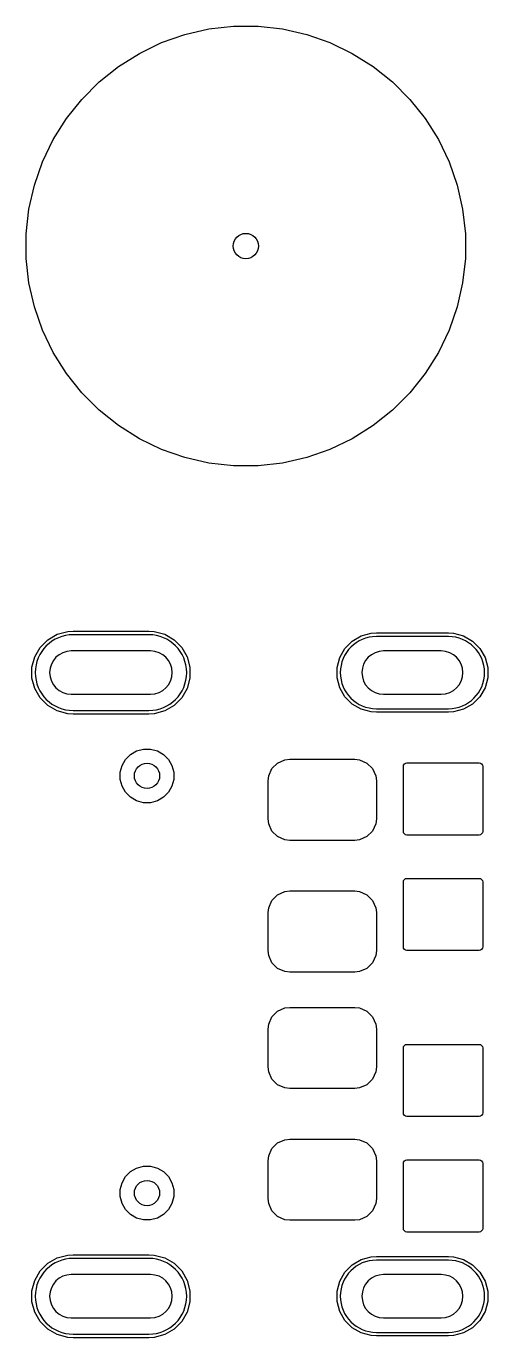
# Model space of a CAD drawing. Header units: inches. Extents: x 0.27 to 5.32, y 0.17 to 3.21.
# Drawn here: x 5.07 to 5.322, y 2.495 to 3.21 of the extents above; entities that cross this region are included whole.
import ezdxf

# ---------------------------------------------------------------- set-up
doc = ezdxf.new("R2010")
doc.units = ezdxf.units.IN
doc.header["$MEASUREMENT"] = 0
doc.layers.add('BLACK', color=250, linetype='CONTINUOUS')

msp = doc.modelspace()

# ---------------------------------------------------------------- linework, layer by layer
at = {"layer": 'BLACK', "linetype": 'CONTINUOUS'}
for p, q in [((5.14405, 3.20094), (5.15676, 3.20539)), ((5.15676, 3.20539), (5.16989, 3.20838)), ((5.16989, 3.20838), (5.18327, 3.20989)), ((5.18327, 3.20989), (5.19673, 3.20989)), ((5.19673, 3.20989), (5.21011, 3.20838)), ((5.21011, 3.20838), (5.22324, 3.20539)), ((5.22324, 3.20539), (5.23595, 3.20094)), ((5.13192, 3.1951), (5.14405, 3.20094)), ((5.23595, 3.20094), (5.24808, 3.1951)), ((5.12051, 3.18793), (5.13192, 3.1951)), ((5.24808, 3.1951), (5.25949, 3.18793)), ((5.10999, 3.17954), (5.12051, 3.18793)), ((5.25949, 3.18793), (5.27001, 3.17954)), ((5.10046, 3.17001), (5.10999, 3.17954)), ((5.27001, 3.17954), (5.27954, 3.17001)), ((5.09207, 3.15949), (5.10046, 3.17001)), ((5.27954, 3.17001), (5.28793, 3.15949)), ((5.0849, 3.14808), (5.09207, 3.15949)), ((5.28793, 3.15949), (5.2951, 3.14808)), ((5.07906, 3.13595), (5.0849, 3.14808)), ((5.2951, 3.14808), (5.30094, 3.13595)), ((5.07461, 3.12324), (5.07906, 3.13595)), ((5.30094, 3.13595), (5.30539, 3.12324)), ((5.07162, 3.11011), (5.07461, 3.12324)), ((5.30539, 3.12324), (5.30838, 3.11011)), ((5.07011, 3.09673), (5.07162, 3.11011)), ((5.30838, 3.11011), (5.30989, 3.09673)), ((5.07011, 3.08327), (5.07011, 3.09673)), ((5.30989, 3.09673), (5.30989, 3.08327)), ((5.07162, 3.06989), (5.07011, 3.08327)), ((5.30989, 3.08327), (5.30838, 3.06989)), ((5.07461, 3.05676), (5.07162, 3.06989)), ((5.30838, 3.06989), (5.30539, 3.05676)), ((5.07906, 3.04405), (5.07461, 3.05676)), ((5.30539, 3.05676), (5.30094, 3.04405)), ((5.0849, 3.03192), (5.07906, 3.04405)), ((5.30094, 3.04405), (5.2951, 3.03192)), ((5.09207, 3.02051), (5.0849, 3.03192)), ((5.2951, 3.03192), (5.28793, 3.02051)), ((5.10046, 3.00999), (5.09207, 3.02051)), ((5.28793, 3.02051), (5.27954, 3.00999)), ((5.10999, 3.00046), (5.10046, 3.00999)), ((5.27954, 3.00999), (5.27001, 3.00046)), ((5.12051, 2.99207), (5.10999, 3.00046)), ((5.27001, 3.00046), (5.25949, 2.99207)), ((5.13192, 2.9849), (5.12051, 2.99207)), ((5.25949, 2.99207), (5.24808, 2.9849)), ((5.14405, 2.97906), (5.13192, 2.9849)), ((5.24808, 2.9849), (5.23595, 2.97906)), ((5.15676, 2.97461), (5.14405, 2.97906)), ((5.23595, 2.97906), (5.22324, 2.97461)), ((5.16989, 2.97162), (5.15676, 2.97461)), ((5.18327, 2.97011), (5.16989, 2.97162)), ((5.19673, 2.97011), (5.18327, 2.97011)), ((5.21011, 2.97162), (5.19673, 2.97011)), ((5.22324, 2.97461), (5.21011, 2.97162)), ((5.08193, 2.87528), (5.08705, 2.87824)), ((5.08705, 2.87824), (5.09275, 2.87977)), ((5.09275, 2.87977), (5.09571, 2.87996)), ((5.09571, 2.87996), (5.13705, 2.87996)), ((5.13705, 2.87799), (5.09571, 2.87799)), ((5.13705, 2.87996), (5.14, 2.87977)), ((5.14, 2.87977), (5.14571, 2.87824)), ((5.14571, 2.87824), (5.15083, 2.87528)), ((5.24808, 2.8745), (5.25297, 2.87733)), ((5.25297, 2.87733), (5.25843, 2.87879)), ((5.25843, 2.87879), (5.26126, 2.87898)), ((5.26126, 2.87898), (5.30063, 2.87898)), ((5.30063, 2.87701), (5.26126, 2.87701)), ((5.30063, 2.87898), (5.30346, 2.87879)), ((5.30346, 2.87879), (5.30892, 2.87733)), ((5.30892, 2.87733), (5.31381, 2.8745)), ((5.07479, 2.86599), (5.07775, 2.8711)), ((5.07775, 2.8711), (5.08193, 2.87528)), ((5.15083, 2.87528), (5.15501, 2.8711)), ((5.15501, 2.8711), (5.15796, 2.86599)), ((5.24125, 2.86561), (5.24408, 2.8705)), ((5.24408, 2.8705), (5.24808, 2.8745)), ((5.31381, 2.8745), (5.31781, 2.8705)), ((5.31781, 2.8705), (5.32064, 2.86561)), ((5.07326, 2.86028), (5.07479, 2.86599)), ((5.15796, 2.86599), (5.15949, 2.86028)), ((5.23979, 2.86015), (5.24125, 2.86561)), ((5.32064, 2.86561), (5.3221, 2.86015)), ((5.07326, 2.85437), (5.07326, 2.86028)), ((5.07479, 2.84866), (5.07326, 2.85437)), ((5.15949, 2.85437), (5.15796, 2.84866)), ((5.15949, 2.86028), (5.15949, 2.85437)), ((5.23979, 2.8545), (5.23979, 2.86015)), ((5.24125, 2.84904), (5.23979, 2.8545)), ((5.3221, 2.8545), (5.32064, 2.84904)), ((5.3221, 2.86015), (5.3221, 2.8545)), ((5.07775, 2.84354), (5.07479, 2.84866)), ((5.15796, 2.84866), (5.15501, 2.84354)), ((5.24408, 2.84414), (5.24125, 2.84904)), ((5.32064, 2.84904), (5.31781, 2.84414)), ((5.08193, 2.83936), (5.07775, 2.84354)), ((5.15501, 2.84354), (5.15083, 2.83936)), ((5.24808, 2.84014), (5.24408, 2.84414)), ((5.25297, 2.83732), (5.24808, 2.84014)), ((5.31381, 2.84014), (5.30892, 2.83732)), ((5.31781, 2.84414), (5.31381, 2.84014)), ((5.08705, 2.83641), (5.08193, 2.83936)), ((5.09275, 2.83488), (5.08705, 2.83641)), ((5.09571, 2.83469), (5.09275, 2.83488)), ((5.09571, 2.83665), (5.13705, 2.83665)), ((5.13705, 2.83469), (5.09571, 2.83469)), ((5.14, 2.83488), (5.13705, 2.83469)), ((5.14571, 2.83641), (5.14, 2.83488)), ((5.15083, 2.83936), (5.14571, 2.83641)), ((5.25843, 2.83585), (5.25297, 2.83732)), ((5.26126, 2.83567), (5.25843, 2.83585)), ((5.26126, 2.83764), (5.30063, 2.83764)), ((5.30063, 2.83567), (5.26126, 2.83567)), ((5.30346, 2.83585), (5.30063, 2.83567)), ((5.30892, 2.83732), (5.30346, 2.83585)), ((5.12435, 2.81001), (5.12708, 2.81274)), ((5.12708, 2.81274), (5.13041, 2.81466)), ((5.13041, 2.81466), (5.13414, 2.81566)), ((5.13414, 2.81566), (5.13799, 2.81566)), ((5.13799, 2.81566), (5.14171, 2.81466)), ((5.14171, 2.81466), (5.14505, 2.81274)), ((5.14505, 2.81274), (5.14778, 2.81001)), ((5.12143, 2.80295), (5.12242, 2.80667)), ((5.12242, 2.80667), (5.12435, 2.81001)), ((5.14778, 2.81001), (5.1497, 2.80667)), ((5.1497, 2.80667), (5.1507, 2.80295)), ((5.20252, 2.80097), (5.20427, 2.80494)), ((5.20427, 2.80494), (5.20734, 2.80801)), ((5.20734, 2.80801), (5.21131, 2.80977)), ((5.21131, 2.80977), (5.21402, 2.81008)), ((5.21402, 2.81008), (5.24945, 2.81008)), ((5.24945, 2.81008), (5.25215, 2.80977)), ((5.25215, 2.80977), (5.25612, 2.80801)), ((5.25612, 2.80801), (5.25919, 2.80494)), ((5.25919, 2.80494), (5.26095, 2.80097)), ((5.27602, 2.80614), (5.27617, 2.8069)), ((5.27602, 2.77071), (5.27602, 2.80614)), ((5.27617, 2.8069), (5.2766, 2.80753)), ((5.2766, 2.80753), (5.27724, 2.80796)), ((5.27724, 2.80796), (5.27799, 2.80811)), ((5.27799, 2.80811), (5.31736, 2.80811)), ((5.31736, 2.80811), (5.31812, 2.80796)), ((5.31812, 2.80796), (5.31875, 2.80753)), ((5.31875, 2.80753), (5.31918, 2.8069)), ((5.31918, 2.8069), (5.31933, 2.80614)), ((5.31933, 2.80614), (5.31933, 2.77071)), ((5.12143, 2.7991), (5.12143, 2.80295)), ((5.12242, 2.79537), (5.12143, 2.7991)), ((5.1507, 2.7991), (5.1497, 2.79537)), ((5.1507, 2.80295), (5.1507, 2.7991)), ((5.2022, 2.79827), (5.20252, 2.80097)), ((5.2022, 2.7776), (5.2022, 2.79827)), ((5.26095, 2.80097), (5.26126, 2.79827)), ((5.26126, 2.79827), (5.26126, 2.7776)), ((5.12435, 2.79204), (5.12242, 2.79537)), ((5.12708, 2.78931), (5.12435, 2.79204)), ((5.14778, 2.79204), (5.14505, 2.78931)), ((5.1497, 2.79537), (5.14778, 2.79204)), ((5.13041, 2.78738), (5.12708, 2.78931)), ((5.13414, 2.78639), (5.13041, 2.78738)), ((5.13799, 2.78639), (5.13414, 2.78639)), ((5.14171, 2.78738), (5.13799, 2.78639)), ((5.14505, 2.78931), (5.14171, 2.78738)), ((5.20252, 2.77489), (5.2022, 2.7776)), ((5.26126, 2.7776), (5.26095, 2.77489)), ((5.20427, 2.77092), (5.20252, 2.77489)), ((5.20734, 2.76785), (5.20427, 2.77092)), ((5.25919, 2.77092), (5.25612, 2.76785)), ((5.26095, 2.77489), (5.25919, 2.77092)), ((5.27617, 2.76996), (5.27602, 2.77071)), ((5.2766, 2.76932), (5.27617, 2.76996)), ((5.27724, 2.76889), (5.2766, 2.76932)), ((5.27799, 2.76874), (5.27724, 2.76889)), ((5.31736, 2.76874), (5.27799, 2.76874)), ((5.31812, 2.76889), (5.31736, 2.76874)), ((5.31875, 2.76932), (5.31812, 2.76889)), ((5.31918, 2.76996), (5.31875, 2.76932)), ((5.31933, 2.77071), (5.31918, 2.76996)), ((5.21131, 2.7661), (5.20734, 2.76785)), ((5.21402, 2.76579), (5.21131, 2.7661)), ((5.24945, 2.76579), (5.21402, 2.76579)), ((5.25215, 2.7661), (5.24945, 2.76579)), ((5.25612, 2.76785), (5.25215, 2.7661)), ((5.27602, 2.74315), (5.27617, 2.7439)), ((5.27602, 2.70772), (5.27602, 2.74315)), ((5.27617, 2.7439), (5.2766, 2.74454)), ((5.2766, 2.74454), (5.27724, 2.74497)), ((5.27724, 2.74497), (5.27799, 2.74512)), ((5.27799, 2.74512), (5.31736, 2.74512)), ((5.31736, 2.74512), (5.31812, 2.74497)), ((5.31812, 2.74497), (5.31875, 2.74454)), ((5.31875, 2.74454), (5.31918, 2.7439)), ((5.31918, 2.7439), (5.31933, 2.74315)), ((5.31933, 2.74315), (5.31933, 2.70772)), ((5.20252, 2.72912), (5.20427, 2.73309)), ((5.20427, 2.73309), (5.20734, 2.73616)), ((5.20734, 2.73616), (5.21131, 2.73791)), ((5.21131, 2.73791), (5.21402, 2.73823)), ((5.21402, 2.73823), (5.24945, 2.73823)), ((5.24945, 2.73823), (5.25215, 2.73791)), ((5.25215, 2.73791), (5.25612, 2.73616)), ((5.25612, 2.73616), (5.25919, 2.73309)), ((5.25919, 2.73309), (5.26095, 2.72912)), ((5.2022, 2.72642), (5.20252, 2.72912)), ((5.2022, 2.70575), (5.2022, 2.72642)), ((5.26095, 2.72912), (5.26126, 2.72642)), ((5.26126, 2.72642), (5.26126, 2.70575)), ((5.20252, 2.70304), (5.2022, 2.70575)), ((5.26126, 2.70575), (5.26095, 2.70304)), ((5.27617, 2.70696), (5.27602, 2.70772)), ((5.2766, 2.70632), (5.27617, 2.70696)), ((5.27724, 2.7059), (5.2766, 2.70632)), ((5.27799, 2.70575), (5.27724, 2.7059)), ((5.31736, 2.70575), (5.27799, 2.70575)), ((5.31812, 2.7059), (5.31736, 2.70575)), ((5.31875, 2.70632), (5.31812, 2.7059)), ((5.31918, 2.70696), (5.31875, 2.70632)), ((5.31933, 2.70772), (5.31918, 2.70696)), ((5.20427, 2.69907), (5.20252, 2.70304)), ((5.20734, 2.696), (5.20427, 2.69907)), ((5.25919, 2.69907), (5.25612, 2.696)), ((5.26095, 2.70304), (5.25919, 2.69907)), ((5.21131, 2.69425), (5.20734, 2.696)), ((5.21402, 2.69394), (5.21131, 2.69425)), ((5.24945, 2.69394), (5.21402, 2.69394)), ((5.25215, 2.69425), (5.24945, 2.69394)), ((5.25612, 2.696), (5.25215, 2.69425)), ((5.20252, 2.66564), (5.20427, 2.66961)), ((5.20427, 2.66961), (5.20734, 2.67268)), ((5.20734, 2.67268), (5.21131, 2.67443)), ((5.21131, 2.67443), (5.21402, 2.67474)), ((5.21402, 2.67474), (5.24945, 2.67474)), ((5.24945, 2.67474), (5.25215, 2.67443)), ((5.25215, 2.67443), (5.25612, 2.67268)), ((5.25612, 2.67268), (5.25919, 2.66961)), ((5.25919, 2.66961), (5.26095, 2.66564)), ((5.2022, 2.66293), (5.20252, 2.66564)), ((5.2022, 2.64226), (5.2022, 2.66293)), ((5.26095, 2.66564), (5.26126, 2.66293)), ((5.26126, 2.66293), (5.26126, 2.64226)), ((5.2766, 2.65399), (5.27724, 2.65442)), ((5.27724, 2.65442), (5.27799, 2.65457)), ((5.27799, 2.65457), (5.31736, 2.65457)), ((5.31736, 2.65457), (5.31812, 2.65442)), ((5.31812, 2.65442), (5.31875, 2.65399)), ((5.27602, 2.6526), (5.27617, 2.65335)), ((5.27602, 2.61717), (5.27602, 2.6526)), ((5.27617, 2.65335), (5.2766, 2.65399)), ((5.31875, 2.65399), (5.31918, 2.65335)), ((5.31918, 2.65335), (5.31933, 2.6526)), ((5.31933, 2.6526), (5.31933, 2.61717)), ((5.20252, 2.63956), (5.2022, 2.64226)), ((5.26126, 2.64226), (5.26095, 2.63956)), ((5.20427, 2.63559), (5.20252, 2.63956)), ((5.20734, 2.63252), (5.20427, 2.63559)), ((5.25919, 2.63559), (5.25612, 2.63252)), ((5.26095, 2.63956), (5.25919, 2.63559)), ((5.21131, 2.63077), (5.20734, 2.63252)), ((5.21402, 2.63045), (5.21131, 2.63077)), ((5.24945, 2.63045), (5.21402, 2.63045)), ((5.25215, 2.63077), (5.24945, 2.63045)), ((5.25612, 2.63252), (5.25215, 2.63077)), ((5.27617, 2.61641), (5.27602, 2.61717)), ((5.2766, 2.61577), (5.27617, 2.61641)), ((5.27724, 2.61535), (5.2766, 2.61577)), ((5.27799, 2.6152), (5.27724, 2.61535)), ((5.31736, 2.6152), (5.27799, 2.6152)), ((5.31812, 2.61535), (5.31736, 2.6152)), ((5.31875, 2.61577), (5.31812, 2.61535)), ((5.31918, 2.61641), (5.31875, 2.61577)), ((5.31933, 2.61717), (5.31918, 2.61641)), ((5.20252, 2.59379), (5.20427, 2.59776)), ((5.20427, 2.59776), (5.20734, 2.60083)), ((5.20734, 2.60083), (5.21131, 2.60258)), ((5.21131, 2.60258), (5.21402, 2.60289)), ((5.21402, 2.60289), (5.24945, 2.60289)), ((5.24945, 2.60289), (5.25215, 2.60258)), ((5.25215, 2.60258), (5.25612, 2.60083)), ((5.25612, 2.60083), (5.25919, 2.59776)), ((5.25919, 2.59776), (5.26095, 2.59379)), ((5.2022, 2.59108), (5.20252, 2.59379)), ((5.2022, 2.57041), (5.2022, 2.59108)), ((5.26095, 2.59379), (5.26126, 2.59108)), ((5.26126, 2.59108), (5.26126, 2.57041)), ((5.27602, 2.58961), (5.27617, 2.59036)), ((5.27617, 2.59036), (5.2766, 2.591)), ((5.2766, 2.591), (5.27724, 2.59142)), ((5.27724, 2.59142), (5.27799, 2.59157)), ((5.27799, 2.59157), (5.31736, 2.59157)), ((5.31736, 2.59157), (5.31812, 2.59142)), ((5.31812, 2.59142), (5.31875, 2.591)), ((5.31875, 2.591), (5.31918, 2.59036)), ((5.31918, 2.59036), (5.31933, 2.58961)), ((5.12435, 2.58245), (5.12708, 2.58518)), ((5.12708, 2.58518), (5.13041, 2.5871)), ((5.13041, 2.5871), (5.13414, 2.5881)), ((5.13414, 2.5881), (5.13799, 2.5881)), ((5.13799, 2.5881), (5.14171, 2.5871)), ((5.14171, 2.5871), (5.14505, 2.58518)), ((5.14505, 2.58518), (5.14778, 2.58245)), ((5.27602, 2.55417), (5.27602, 2.58961)), ((5.31933, 2.58961), (5.31933, 2.55417)), ((5.12143, 2.57539), (5.12242, 2.57911)), ((5.12143, 2.57154), (5.12143, 2.57539)), ((5.12242, 2.57911), (5.12435, 2.58245)), ((5.14778, 2.58245), (5.1497, 2.57911)), ((5.1497, 2.57911), (5.1507, 2.57539)), ((5.1507, 2.57539), (5.1507, 2.57154)), ((5.12242, 2.56781), (5.12143, 2.57154)), ((5.1507, 2.57154), (5.1497, 2.56781)), ((5.20252, 2.56771), (5.2022, 2.57041)), ((5.26126, 2.57041), (5.26095, 2.56771)), ((5.12435, 2.56448), (5.12242, 2.56781)), ((5.12708, 2.56175), (5.12435, 2.56448)), ((5.13041, 2.55982), (5.12708, 2.56175)), ((5.14505, 2.56175), (5.14171, 2.55982)), ((5.14778, 2.56448), (5.14505, 2.56175)), ((5.1497, 2.56781), (5.14778, 2.56448)), ((5.20427, 2.56374), (5.20252, 2.56771)), ((5.20734, 2.56067), (5.20427, 2.56374)), ((5.25919, 2.56374), (5.25612, 2.56067)), ((5.26095, 2.56771), (5.25919, 2.56374)), ((5.13414, 2.55883), (5.13041, 2.55982)), ((5.13799, 2.55883), (5.13414, 2.55883)), ((5.14171, 2.55982), (5.13799, 2.55883)), ((5.21131, 2.55892), (5.20734, 2.56067)), ((5.21402, 2.5586), (5.21131, 2.55892)), ((5.24945, 2.5586), (5.21402, 2.5586)), ((5.25215, 2.55892), (5.24945, 2.5586)), ((5.25612, 2.56067), (5.25215, 2.55892)), ((5.27617, 2.55342), (5.27602, 2.55417)), ((5.31933, 2.55417), (5.31918, 2.55342)), ((5.2766, 2.55278), (5.27617, 2.55342)), ((5.27724, 2.55235), (5.2766, 2.55278)), ((5.27799, 2.5522), (5.27724, 2.55235)), ((5.31736, 2.5522), (5.27799, 2.5522)), ((5.31812, 2.55235), (5.31736, 2.5522)), ((5.31875, 2.55278), (5.31812, 2.55235)), ((5.31918, 2.55342), (5.31875, 2.55278)), ((5.08705, 2.53808), (5.09275, 2.53961)), ((5.09275, 2.53961), (5.09571, 2.5398)), ((5.09571, 2.5398), (5.13705, 2.5398)), ((5.13705, 2.5398), (5.14, 2.53961)), ((5.14, 2.53961), (5.14571, 2.53808)), ((5.07775, 2.53095), (5.08193, 2.53513)), ((5.08193, 2.53513), (5.08705, 2.53808)), ((5.13705, 2.53783), (5.09571, 2.53783)), ((5.14571, 2.53808), (5.15083, 2.53513)), ((5.15083, 2.53513), (5.15501, 2.53095)), ((5.24408, 2.53035), (5.24808, 2.53434)), ((5.24808, 2.53434), (5.25297, 2.53717)), ((5.25297, 2.53717), (5.25843, 2.53863)), ((5.25843, 2.53863), (5.26126, 2.53882)), ((5.26126, 2.53882), (5.30063, 2.53882)), ((5.30063, 2.53685), (5.26126, 2.53685)), ((5.30063, 2.53882), (5.30346, 2.53863)), ((5.30346, 2.53863), (5.30892, 2.53717)), ((5.30892, 2.53717), (5.31381, 2.53434)), ((5.31381, 2.53434), (5.31781, 2.53035)), ((5.07326, 2.52012), (5.07479, 2.52583)), ((5.07479, 2.52583), (5.07775, 2.53095)), ((5.15501, 2.53095), (5.15796, 2.52583)), ((5.15796, 2.52583), (5.15949, 2.52012)), ((5.23979, 2.51999), (5.24125, 2.52545)), ((5.24125, 2.52545), (5.24408, 2.53035)), ((5.31781, 2.53035), (5.32064, 2.52545)), ((5.32064, 2.52545), (5.3221, 2.51999)), ((5.07326, 2.51421), (5.07326, 2.52012)), ((5.15949, 2.52012), (5.15949, 2.51421)), ((5.23979, 2.51434), (5.23979, 2.51999)), ((5.3221, 2.51999), (5.3221, 2.51434)), ((5.07479, 2.5085), (5.07326, 2.51421)), ((5.15949, 2.51421), (5.15796, 2.5085)), ((5.24125, 2.50888), (5.23979, 2.51434)), ((5.3221, 2.51434), (5.32064, 2.50888)), ((5.07775, 2.50338), (5.07479, 2.5085)), ((5.15796, 2.5085), (5.15501, 2.50338)), ((5.24408, 2.50398), (5.24125, 2.50888)), ((5.24808, 2.49999), (5.24408, 2.50398)), ((5.31781, 2.50398), (5.31381, 2.49999)), ((5.32064, 2.50888), (5.31781, 2.50398)), ((5.08193, 2.49921), (5.07775, 2.50338)), ((5.08705, 2.49625), (5.08193, 2.49921)), ((5.15083, 2.49921), (5.14571, 2.49625)), ((5.15501, 2.50338), (5.15083, 2.49921)), ((5.25297, 2.49716), (5.24808, 2.49999)), ((5.25843, 2.4957), (5.25297, 2.49716)), ((5.26126, 2.49748), (5.30063, 2.49748)), ((5.30892, 2.49716), (5.30346, 2.4957)), ((5.31381, 2.49999), (5.30892, 2.49716)), ((5.09275, 2.49472), (5.08705, 2.49625)), ((5.09571, 2.49453), (5.09275, 2.49472)), ((5.09571, 2.4965), (5.13705, 2.4965)), ((5.13705, 2.49453), (5.09571, 2.49453)), ((5.14, 2.49472), (5.13705, 2.49453)), ((5.14571, 2.49625), (5.14, 2.49472)), ((5.26126, 2.49551), (5.25843, 2.4957)), ((5.30063, 2.49551), (5.26126, 2.49551)), ((5.30346, 2.4957), (5.30063, 2.49551))]:
    msp.add_line(p, q, dxfattribs=at)
at = {"layer": 'BLACK'}
for centre in [(5.19, 3.09), (5.13606, 2.80102), (5.13606, 2.80102), (5.13606, 2.57346), (5.13606, 2.57346)]:
    msp.add_circle(centre, 0.00689, dxfattribs=at)
for centre, radius, start, end in [((5.09571, 2.85732), 0.02067, 90, 270), ((5.13705, 2.85732), 0.02067, 270, 450), ((5.26126, 2.85732), 0.01969, 90, 270), ((5.30063, 2.85732), 0.01969, 270, 450), ((5.09571, 2.51717), 0.02067, 90, 270), ((5.13705, 2.51717), 0.02067, 270, 450), ((5.26126, 2.51717), 0.01969, 90, 270), ((5.30063, 2.51717), 0.01969, 270, 450)]:
    msp.add_arc(centre, radius, start, end, dxfattribs=at)
at = {"layer": 'WHITE', "linetype": 'CONTINUOUS'}
for p, q in [((5.13803, 2.86913), (5.09472, 2.86913)), ((5.29669, 2.86913), (5.2652, 2.86913)), ((5.09472, 2.84551), (5.13803, 2.84551)), ((5.2652, 2.84551), (5.29669, 2.84551)), ((5.13803, 2.52898), (5.09472, 2.52898)), ((5.29669, 2.52898), (5.2652, 2.52898)), ((5.09472, 2.50535), (5.13803, 2.50535)), ((5.2652, 2.50535), (5.29669, 2.50535))]:
    msp.add_line(p, q, dxfattribs=at)
at = {"layer": 'WHITE'}
msp.add_circle((5.19, 3.09), 0.00689, dxfattribs=at)
for centre, start, end in [((5.09472, 2.85732), 90, 270), ((5.13803, 2.85732), 270, 450), ((5.2652, 2.85732), 90, 270), ((5.29669, 2.85732), 270, 450), ((5.09472, 2.51717), 90, 270), ((5.13803, 2.51717), 270, 450), ((5.2652, 2.51717), 90, 270), ((5.29669, 2.51717), 270, 450)]:
    msp.add_arc(centre, 0.01181, start, end, dxfattribs=at)

doc.saveas('drawing.dxf')
